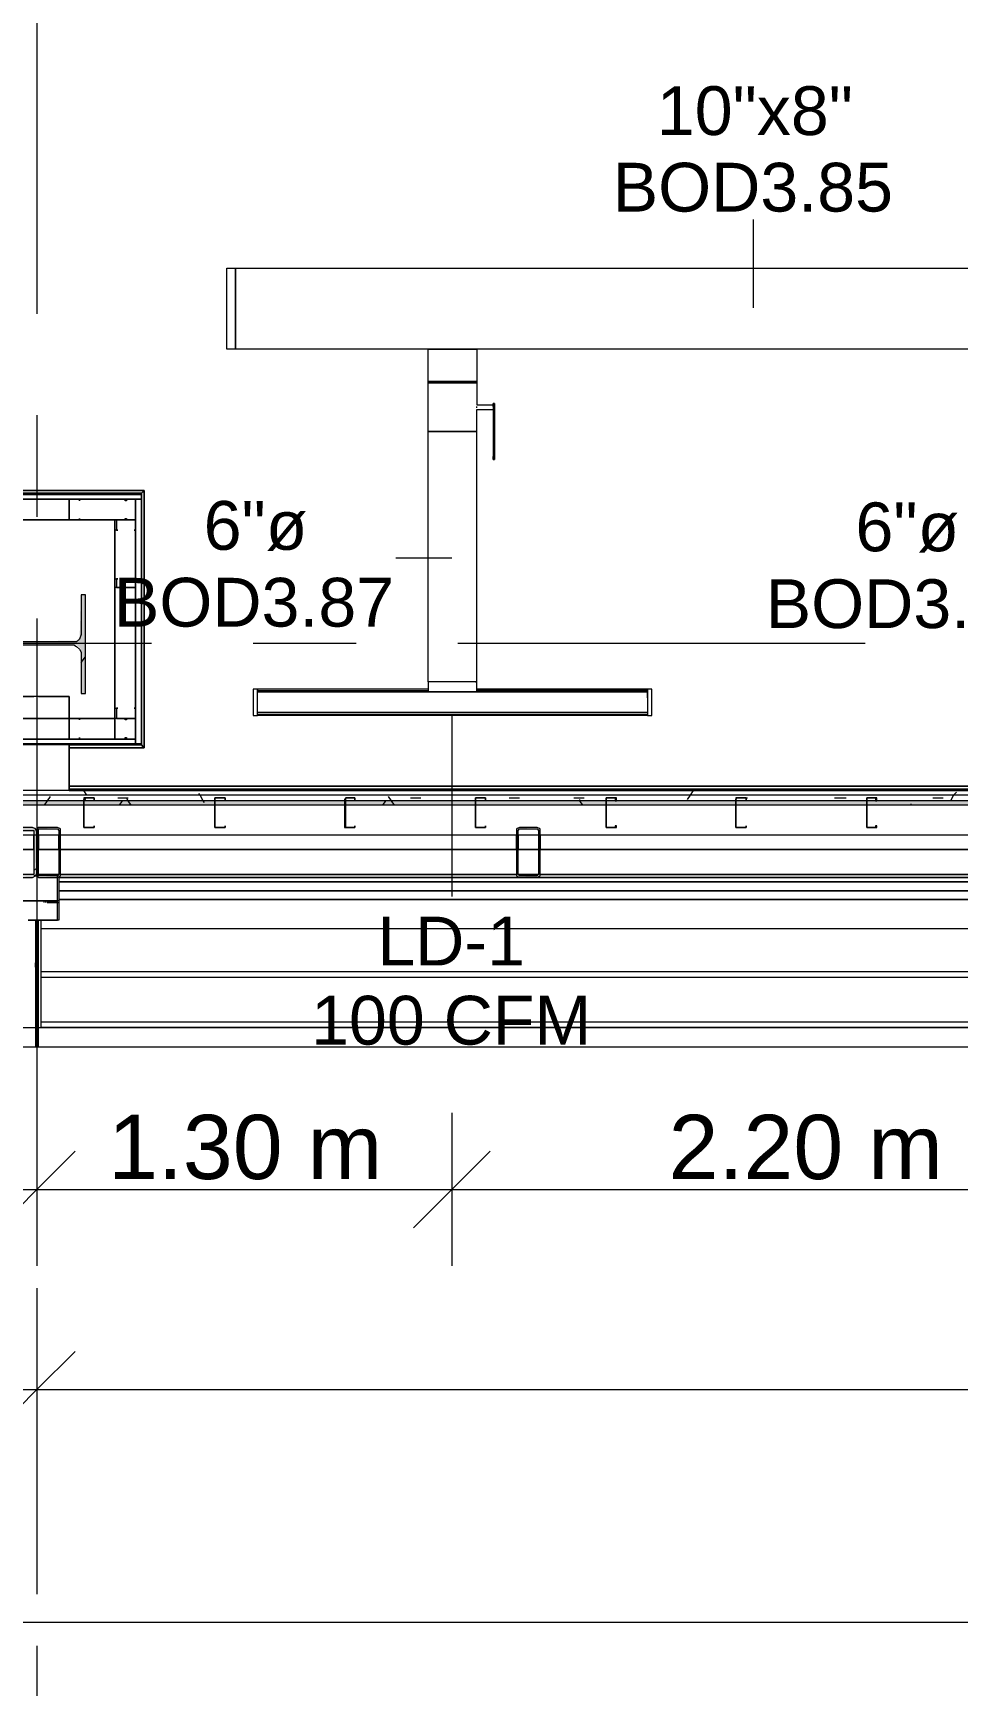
# Model space of a CAD drawing. Header units: metres. Extents: x -2 to 237, y -8 to 52.
# Drawn here: x 44.4 to 47.28, y 7.37 to 12.54 of the extents above; entities that cross this region are included whole.
import ezdxf

# ---------------------------------------------------------------- set-up
doc = ezdxf.new("R2010")
doc.units = ezdxf.units.M
doc.layers.add('HVAC - Ductos', color=5, linetype='Continuous', lineweight=0)
doc.layers.add('PDF3_Text', color=7, linetype='Continuous', lineweight=0)
doc.layers.add('PDF3_Geometry', color=7, linetype='Continuous', lineweight=0, true_color=0xaaaaaa)
doc.layers.add('PDF3_Solid Fills', color=7, linetype='Continuous', lineweight=0, true_color=0xffffff)
doc.styles.add('PDF Helvetica', font='')
doc.styles.get('PDF Helvetica').set_extended_font_data('Helvetica')

msp = doc.modelspace()

# ---------------------------------------------------------------- hatches: boundary and pattern name
at = {"layer": 'PDF3_Solid Fills', "lineweight": 0, "transparency": 33554559}
for points in [[(44.5461, 10.7947), (44.5415, 10.6618), (44.5323, 10.6526), (44.2802, 10.648), (44.2802, 10.6526), (44.2756, 10.6572), (44.2711, 10.6572), (44.2711, 10.6709), (44.2665, 10.6709), (44.2665, 10.7947), (44.2527, 10.7947), (44.2527, 10.4876), (44.2665, 10.4876), (44.2665, 10.6206), (44.2711, 10.6297), (44.2802, 10.6388), (44.5323, 10.6388), (44.5461, 10.6252), (44.5461, 10.4876), (44.5598, 10.4876), (44.5598, 10.7947)], [(44.3444, 9.9193), (44.3943, 9.9147), (44.3948, 9.9147), (44.3948, 9.9193), (44.404, 9.9238), (44.4085, 10.0653), (44.4085, 10.066), (44.404, 10.0706), (44.3352, 10.0706), (44.3306, 10.0614), (44.3306, 9.9284), (44.3352, 9.933), (44.3398, 10.0614), (44.3994, 10.0614), (44.3994, 9.9238), (44.3398, 9.9284), (44.3352, 9.9284), (44.3352, 9.9193)]]:
    msp.add_hatch(color=256, dxfattribs=at).paths.add_polyline_path(points)
h = msp.add_hatch(color=256, dxfattribs=at)
h.paths.add_polyline_path([(7.6086, 10.1393), (7.6086, 10.153), (7.0265, 10.153), (7.0265, 10.1393)])
h.paths.add_polyline_path([(57.9571, 10.153), (57.9571, 10.1393), (58.6858, 10.1393), (58.6858, 10.153)])
h.paths.add_polyline_path([(57.1457, 10.153), (57.1457, 10.1393), (57.9525, 10.1393), (57.9525, 10.153)])
h.paths.add_polyline_path([(55.1153, 10.153), (55.1153, 10.1393), (57.1412, 10.1393), (57.1412, 10.153)])
h.paths.add_polyline_path([(53.0849, 10.153), (53.0849, 10.1393), (55.1107, 10.1393), (55.1107, 10.153)])
h.paths.add_polyline_path([(52.2736, 10.153), (52.2736, 10.1393), (53.0803, 10.1393), (53.0803, 10.153)])
h.paths.add_polyline_path([(50.2432, 10.153), (50.2432, 10.1393), (52.2691, 10.1393), (52.2691, 10.153)])
h.paths.add_polyline_path([(47.4015, 10.153), (47.4015, 10.1393), (50.2386, 10.1393), (50.2386, 10.153)])
h.paths.add_polyline_path([(45.3711, 10.153), (45.3711, 10.1393), (47.3969, 10.1393), (47.3969, 10.153)])
h.paths.add_polyline_path([(42.5294, 10.153), (42.5294, 10.1393), (45.3665, 10.1393), (45.3665, 10.153)])
h.paths.add_polyline_path([(40.4989, 10.153), (40.4989, 10.1393), (42.5248, 10.1393), (42.5248, 10.153)])
h.paths.add_polyline_path([(39.6877, 10.153), (39.6877, 10.1393), (40.4943, 10.1393), (40.4943, 10.153)])
h.paths.add_polyline_path([(37.6572, 10.153), (37.6572, 10.1393), (39.6831, 10.1393), (39.6831, 10.153)])
h.paths.add_polyline_path([(35.6268, 10.153), (35.6268, 10.1393), (37.6527, 10.1393), (37.6527, 10.153)])
h.paths.add_polyline_path([(34.8155, 10.153), (34.8155, 10.1393), (35.6222, 10.1393), (35.6222, 10.153)])
h.paths.add_polyline_path([(32.7851, 10.153), (32.7851, 10.1393), (34.8109, 10.1393), (34.8109, 10.153)])
h.paths.add_polyline_path([(30.7546, 10.153), (30.7546, 10.1393), (32.7805, 10.1393), (32.7805, 10.153)])
h.paths.add_polyline_path([(29.9434, 10.153), (29.9434, 10.1393), (30.75, 10.1393), (30.75, 10.153)])
h.paths.add_polyline_path([(27.913, 10.153), (27.913, 10.1393), (29.9388, 10.1393), (29.9388, 10.153)])
h.paths.add_polyline_path([(25.0712, 10.153), (25.0712, 10.1393), (27.9084, 10.1393), (27.9084, 10.153)])
h.paths.add_polyline_path([(23.0408, 10.153), (23.0408, 10.1393), (25.0666, 10.1393), (25.0666, 10.153)])
h.paths.add_polyline_path([(20.1991, 10.153), (20.1991, 10.1393), (23.0362, 10.1393), (23.0362, 10.153)])
h.paths.add_polyline_path([(18.1687, 10.153), (18.1687, 10.1393), (20.1945, 10.1393), (20.1945, 10.153)])
h.paths.add_polyline_path([(17.3574, 10.153), (17.3574, 10.1393), (18.1641, 10.1393), (18.1641, 10.153)])
h.paths.add_polyline_path([(15.327, 10.153), (15.327, 10.1393), (17.3528, 10.1393), (17.3528, 10.153)])
h.paths.add_polyline_path([(13.2966, 10.153), (13.2966, 10.1393), (15.3224, 10.1393), (15.3224, 10.153)])
h.paths.add_polyline_path([(12.4853, 10.153), (12.4853, 10.1393), (13.292, 10.1393), (13.292, 10.153)])
h.paths.add_polyline_path([(10.4548, 10.153), (10.4548, 10.1393), (12.4807, 10.1393), (12.4807, 10.153)])
h.paths.add_polyline_path([(8.4244, 10.153), (8.4244, 10.1393), (10.4502, 10.1393), (10.4502, 10.153)])
h.paths.add_polyline_path([(7.6131, 10.153), (7.6131, 10.1393), (8.4198, 10.1393), (8.4198, 10.153)])
h = msp.add_hatch(color=256, dxfattribs=at)
h.paths.add_polyline_path([(44.4131, 10.066), (44.4727, 10.0706), (44.4086, 10.0706), (44.4086, 9.9193)])
h.paths.add_polyline_path([(44.4177, 9.9193), (44.4722, 9.9147), (44.4727, 9.9147), (44.4727, 9.9193)])
h.paths.add_polyline_path([(44.4773, 9.9193), (44.4818, 10.0706), (44.4773, 10.0706)])
h = msp.add_hatch(color=256, dxfattribs=at)
h.paths.add_polyline_path([(45.9073, 10.066), (45.9669, 10.0706), (45.9027, 10.0706), (45.9027, 9.9193), (45.9119, 9.9238), (45.9073, 9.9238)])
h.paths.add_polyline_path([(45.9119, 9.9193), (45.9664, 9.9147), (45.9669, 9.9147), (45.9669, 9.9193)])
h.paths.add_polyline_path([(45.9714, 9.9193), (45.976, 10.0706), (45.9714, 10.0706)])

# ---------------------------------------------------------------- linework, layer by layer
at = {"layer": 'HVAC - Ductos', "lineweight": 0}
for points in [[(46.6406, 11.6885), (46.6406, 11.9635)], [(45.7744, 10.5243), (45.779, 10.5243), (45.779, 11.3034), (45.7744, 11.3034), (45.7698, 11.3034), (45.756, 11.3034), (45.7423, 11.3034), (45.724, 11.3034), (45.701, 11.3034), (45.6827, 11.3034), (45.6644, 11.3034), (45.6506, 11.3034), (45.6369, 11.3034), (45.6277, 11.3034), (45.6277, 11.4547), (45.6277, 11.4593), (45.6277, 11.5602), (45.6369, 11.5602), (45.6506, 11.5602), (45.6644, 11.5602), (45.6827, 11.5602), (45.701, 11.5602), (45.724, 11.5602), (45.7423, 11.5602), (45.756, 11.5602), (45.7698, 11.5602), (45.7744, 11.5602), (45.779, 11.5602), (45.779, 11.4593), (45.779, 11.4547), (45.779, 11.386), (45.8294, 11.386), (45.8294, 11.3814), (45.8294, 11.386), (45.8294, 11.3905), (45.8294, 11.386), (45.8294, 11.3814), (45.8294, 11.2255)], [(45.834, 11.3905), (45.8294, 11.3905)], [(45.834, 11.3814), (45.834, 11.386), (45.834, 11.3905), (45.834, 11.386), (45.834, 11.3814), (45.834, 11.2255)], [(45.779, 10.5243), (45.7744, 10.5243), (45.7698, 10.5243), (45.756, 10.5243), (45.7423, 10.5243), (45.724, 10.5243), (45.701, 10.5243), (45.6827, 10.5243), (45.6644, 10.5243), (45.6506, 10.5243), (45.6369, 10.5243), (45.6277, 10.5243), (45.6277, 11.3034), (45.6369, 11.3034), (45.6506, 11.3034), (45.6644, 11.3034), (45.6827, 11.3034), (45.701, 11.3034), (45.724, 11.3034), (45.7423, 11.3034), (45.756, 11.3034), (45.7698, 11.3034), (45.7744, 11.3034), (45.779, 11.3034), (45.779, 11.3722), (45.8294, 11.3722)], [(45.779, 11.3768), (45.779, 11.3814)], [(45.8294, 11.2164), (45.834, 11.2164)], [(45.701, 10.9093), (45.5269, 10.9093)], [(45.0961, 10.4738), (45.0961, 10.4784), (45.0961, 10.483), (45.0961, 10.5014), (45.0961, 10.4968), (45.6277, 10.4968)], [(45.6277, 10.5014), (45.0961, 10.5014)], [(45.0961, 10.4784), (45.0961, 10.483), (45.0961, 10.4876)], [(46.3106, 10.4738), (46.3106, 10.4784), (46.3106, 10.483), (46.3106, 10.5014), (46.3106, 10.4968), (45.779, 10.4968)], [(46.3106, 10.5014), (45.779, 10.5014)], [(46.3106, 10.4876), (46.3106, 10.483), (46.3106, 10.4784)], [(46.3106, 10.451), (46.3106, 10.4418), (46.3106, 10.4234), (46.3106, 10.4188), (45.0961, 10.4188), (45.0961, 10.4234), (45.0961, 10.4418), (45.0961, 10.451)], [(45.0961, 10.4372), (45.0961, 10.4418), (45.0961, 10.4464)], [(45.0961, 10.4234), (46.3106, 10.4234)], [(45.701, 10.4188), (45.701, 9.8551)], [(46.3106, 10.4464), (46.3106, 10.4418), (46.3106, 10.4372)]]:
    msp.add_lwpolyline(points, dxfattribs=at)
for points in [[(45.0273, 11.8122), (45.0273, 11.5602), (44.9998, 11.5602), (44.9998, 11.8122)], [(45.0273, 11.8122), (49.1203, 11.8122), (49.1203, 11.5602), (45.0273, 11.5602)], [(45.779, 11.4593), (45.7744, 11.4593), (45.7698, 11.4593), (45.756, 11.4593), (45.7423, 11.4593), (45.724, 11.4593), (45.701, 11.4593), (45.6827, 11.4593), (45.6644, 11.4593), (45.6506, 11.4593), (45.6369, 11.4593), (45.6277, 11.4593), (45.6369, 11.4593), (45.6506, 11.4593), (45.6644, 11.4593), (45.6827, 11.4593), (45.701, 11.4593), (45.724, 11.4593), (45.7423, 11.4593), (45.756, 11.4593), (45.7698, 11.4593), (45.7744, 11.4593)], [(45.701, 11.4593), (45.724, 11.4593), (45.7423, 11.4593), (45.756, 11.4593), (45.7698, 11.4593), (45.7744, 11.4593), (45.779, 11.4593), (45.7744, 11.4593), (45.7698, 11.4593), (45.756, 11.4593), (45.7423, 11.4593), (45.724, 11.4593), (45.701, 11.4593), (45.6827, 11.4593), (45.6644, 11.4593), (45.6506, 11.4593), (45.6369, 11.4593), (45.6277, 11.4593), (45.6369, 11.4593), (45.6506, 11.4593), (45.6644, 11.4593), (45.6827, 11.4593)], [(45.779, 11.4547), (45.7744, 11.4547), (45.7698, 11.4547), (45.756, 11.4547), (45.7423, 11.4547), (45.724, 11.4547), (45.701, 11.4547), (45.6827, 11.4547), (45.6644, 11.4547), (45.6506, 11.4547), (45.6369, 11.4547), (45.6277, 11.4547), (45.6369, 11.4547), (45.6506, 11.4547), (45.6644, 11.4547), (45.6827, 11.4547), (45.701, 11.4547), (45.724, 11.4547), (45.7423, 11.4547), (45.756, 11.4547), (45.7698, 11.4547), (45.7744, 11.4547)], [(45.6277, 11.4547), (45.6369, 11.4547), (45.6506, 11.4547), (45.6644, 11.4547), (45.6827, 11.4547), (45.701, 11.4547), (45.724, 11.4547), (45.7423, 11.4547), (45.756, 11.4547), (45.7698, 11.4547), (45.7744, 11.4547), (45.779, 11.4547), (45.7744, 11.4547), (45.7698, 11.4547), (45.756, 11.4547), (45.7423, 11.4547), (45.724, 11.4547), (45.701, 11.4547), (45.6827, 11.4547), (45.6644, 11.4547), (45.6506, 11.4547), (45.6369, 11.4547)], [(45.8294, 11.2255), (45.8294, 11.2209), (45.8294, 11.2164), (45.8294, 11.2209)], [(45.834, 11.2255), (45.834, 11.2209), (45.834, 11.2164), (45.834, 11.2209)], [(45.701, 10.4922), (45.7194, 10.4922), (45.7377, 10.4922), (45.756, 10.4922), (45.7652, 10.4922), (45.7744, 10.4922), (45.779, 10.4922), (45.779, 10.5243), (45.7744, 10.5243), (45.7652, 10.5243), (45.756, 10.5243), (45.7377, 10.5243), (45.7194, 10.5243), (45.701, 10.5243), (45.6827, 10.5243), (45.6644, 10.5243), (45.6506, 10.5243), (45.6369, 10.5243), (45.6323, 10.5243), (45.6277, 10.5243), (45.6277, 10.4922), (45.6323, 10.4922), (45.6369, 10.4922), (45.6506, 10.4922), (45.6644, 10.4922), (45.6827, 10.4922)], [(45.0823, 10.4188), (45.0961, 10.4188), (45.0961, 10.5014), (45.0823, 10.5014)], [(45.0961, 10.4922), (46.3106, 10.4922)], [(46.3106, 10.428), (45.0961, 10.428), (45.0961, 10.4922), (46.3106, 10.4922)], [(46.3244, 10.4188), (46.3244, 10.5014), (46.3106, 10.5014), (46.3106, 10.4188)]]:
    msp.add_lwpolyline(points, close=True, dxfattribs=at)
at = {"layer": 'HVAC - Ductos', "color": 252, "lineweight": 0, "true_color": 0x939598}
for points in [[(44.4086, 9.1814), (44.4086, 8.943), (44.4086, 8.7047)], [(45.701, 9.1814), (45.701, 8.943), (45.701, 8.7047)], [(44.5277, 9.0622), (44.4086, 8.943), (44.2894, 8.8238)], [(45.8202, 9.0622), (45.701, 8.943), (45.5819, 8.8238)], [(29.3934, 8.943), (31.8455, 8.943), (33.9126, 8.943), (35.2051, 8.943), (36.5205, 8.943), (38.716, 8.943), (40.9114, 8.943), (43.1711, 8.943), (44.4086, 8.943), (45.701, 8.943), (47.9011, 8.943), (50.0965, 8.943), (52.1774, 8.943), (53.6074, 8.943), (56.0183, 8.943)], [(44.4086, 8.558), (44.4086, 8.3196), (44.4086, 8.0814)], [(44.5277, 8.4388), (44.4086, 8.3196), (44.2894, 8.2005)], [(7.3656, 8.3196), (16.8074, 8.3196), (26.0062, 8.3196), (35.2051, 8.3196), (44.4086, 8.3196), (53.6074, 8.3196), (58.4429, 8.3196)], [(7.3656, 7.5955), (58.4429, 7.5955)]]:
    msp.add_lwpolyline(points, dxfattribs=at)
at = {"layer": 'PDF3_Geometry', "lineweight": 0}
for points in [[(44.8348, 23.9902), (44.8348, 23.9857), (45.261, 23.9857), (45.3756, 23.9857), (45.3756, 24.1094), (44.8348, 24.1094), (44.8348, 34.0599), (45.3206, 34.0599), (45.3206, 34.1699), (58.6399, 34.1699), (58.6399, 24.0086), (57.0037, 24.0086), (57.0037, 23.9902), (58.6399, 23.9902), (58.6399, 22.5006), (57.5812, 22.5006), (57.5812, 22.4869), (58.6399, 22.4869), (58.6399, 10.1851), (7.0265, 10.1851)], [(58.6537, 22.4869), (58.6537, 10.1851), (58.6537, 10.1714), (7.0265, 10.1714)], [(44.4086, 12.9443), (44.4086, 11.6701)], [(7.0265, 10.0476), (58.7775, 10.0476), (58.7775, 10.0706), (58.7775, 10.1393), (58.7775, 10.1851), (58.7775, 10.4784), (58.7775, 10.8818), (58.7775, 11.2897), (58.7775, 11.693)], [(44.4086, 11.3539), (44.4086, 11.0376)], [(44.0877, 11.111), (44.734, 11.111), (44.0877, 11.111), (44.734, 11.111), (44.7386, 11.1155), (44.734, 11.111), (44.734, 11.0284), (44.734, 10.3272), (44.734, 11.111), (44.734, 10.3272), (44.7386, 10.3226), (44.7431, 10.3226), (44.7431, 10.318), (44.7431, 10.3226), (44.7386, 10.3226), (44.734, 10.3272), (44.734, 11.111), (44.734, 10.3272), (44.0877, 10.3272)], [(44.0877, 11.111), (44.734, 11.111), (44.0877, 11.111)], [(44.0877, 11.111), (44.734, 11.111), (44.734, 11.1064), (44.0877, 11.1064)], [(44.0877, 11.111), (44.734, 11.111), (44.0877, 11.111)], [(44.0877, 11.0926), (44.734, 11.0926), (44.734, 11.1064), (44.0877, 11.1064)], [(44.734, 11.111), (44.734, 10.3272), (44.734, 11.111)], [(44.734, 11.111), (44.734, 10.3272), (44.734, 11.111)], [(44.734, 10.3272), (44.734, 11.1064), (44.734, 10.3272)], [(44.4086, 10.7214), (44.4086, 9.2684)], [(44.766, 10.6434), (43.4964, 10.6434)], [(45.4032, 10.6434), (45.0823, 10.6434)], [(46.989, 10.6434), (45.7194, 10.6434)], [(44.5461, 10.5838), (44.5598, 10.6022)], [(44.4269, 10.4784), (44.4223, 10.4784), (44.4177, 10.4784), (44.4131, 10.4784), (44.4177, 10.4784), (44.4223, 10.4784), (44.4269, 10.4784), (44.5094, 10.4784), (44.3031, 10.4784), (44.3856, 10.4784), (44.3902, 10.4784), (44.3948, 10.4784), (44.3994, 10.4784), (44.3948, 10.4784), (44.3902, 10.4784), (44.3856, 10.4784)], [(44.5094, 10.4097), (44.5094, 10.4784), (44.5094, 10.4097)], [(44.0877, 10.3318), (44.7156, 10.3318), (44.7156, 10.3456), (44.0877, 10.3456)], [(44.0877, 10.3318), (44.734, 10.3318), (44.734, 10.3272), (44.5094, 10.3272), (44.734, 10.3272), (44.7386, 10.3226), (44.734, 10.3272), (44.5094, 10.3272), (44.734, 10.3272), (44.6515, 10.3272), (44.0877, 10.3272)], [(44.734, 10.3272), (44.5094, 10.3272)], [(44.5094, 10.3272), (44.734, 10.3272)], [(45.3665, 10.153), (44.9631, 10.153), (44.5552, 10.153), (44.1519, 10.153), (43.744, 10.153), (43.3406, 10.153), (42.9327, 10.153), (42.5294, 10.153)], [(44.5094, 10.1851), (53.5065, 10.1851)], [(53.5065, 10.1851), (44.5094, 10.1851)], [(44.5094, 10.1851), (53.5065, 10.1851)], [(44.5094, 10.1851), (53.5065, 10.1851)], [(47.3969, 10.153), (46.9936, 10.153), (46.5856, 10.153), (46.1823, 10.153), (45.7744, 10.153), (45.3711, 10.153)], [(45.3665, 10.1393), (44.9631, 10.1393), (44.5552, 10.1393), (44.1519, 10.1393), (43.744, 10.1393), (43.3406, 10.1393), (42.9327, 10.1393), (42.5294, 10.1393)], [(47.3969, 10.1393), (46.9936, 10.1393), (46.5856, 10.1393), (46.1823, 10.1393), (45.7744, 10.1393), (45.3711, 10.1393)], [(44.3994, 10.0018), (44.3994, 10.0476)], [(44.4131, 10.0476), (44.4131, 10.0018)], [(44.4773, 10.0018), (44.4773, 10.0476)], [(44.4818, 10.0018), (44.4818, 10.0476)], [(45.9027, 10.0018), (45.9027, 10.0476)], [(45.9073, 10.0476), (45.9073, 10.0018)], [(45.9714, 10.0476), (45.9714, 10.0018), (45.976, 10.0064)], [(45.976, 10.0476), (45.976, 10.0018)], [(44.4773, 10.0155), (44.4818, 10.0201)], [(44.3994, 9.9376), (44.4086, 9.9422), (44.4131, 9.9468)], [(44.4773, 9.9193), (44.4773, 9.9147), (44.4773, 9.8459), (44.4773, 9.8414), (44.4773, 9.8368), (44.4773, 9.8322), (44.4773, 9.7864), (44.4773, 9.7818), (44.436, 9.7818), (44.4406, 9.7818), (44.436, 9.7818), (44.381, 9.7818)], [(44.381, 9.7818), (44.4314, 9.7818), (44.4406, 9.7818), (44.436, 9.7818), (44.4727, 9.7818), (44.4727, 9.7864), (44.4727, 9.8322), (44.4727, 9.8368), (44.4727, 9.8414), (44.4727, 9.8459), (44.4727, 9.9147), (44.4727, 9.9193)], [(44.3994, 9.9193), (44.4131, 9.9193), (44.3994, 9.9193)], [(44.3994, 9.9193), (44.4131, 9.9193), (44.3994, 9.9193)], [(45.9027, 9.9284), (45.9073, 9.933)], [(44.4773, 9.8414), (44.3398, 9.8414), (44.4727, 9.8414)], [(44.4314, 9.8368), (44.4314, 9.8414)], [(45.9027, 9.8459), (45.976, 9.8459)], [(44.4727, 9.8368), (44.4406, 9.8368), (44.4773, 9.8368)], [(38.2714, 9.4472), (41.3469, 9.4472), (41.3423, 9.4472), (44.4131, 9.4472), (44.404, 9.4472), (47.4748, 9.4472), (47.4702, 9.4472), (50.5411, 9.4472), (50.5365, 9.4472), (53.6074, 9.4472), (53.6074, 9.7818), (53.5937, 9.7818), (53.5982, 9.7818), (53.5845, 9.7818), (53.6349, 9.7818), (53.6257, 9.7818), (53.6349, 9.7818), (53.6212, 9.7818), (53.6074, 9.7818), (53.6074, 9.4472), (55.9129, 9.4472)], [(41.3469, 9.4472), (41.3423, 9.4472), (41.3423, 9.4334), (41.3423, 9.4151), (41.3423, 9.406), (41.3423, 9.3922), (41.3423, 9.3876), (44.4131, 9.3876), (44.4131, 9.3922), (44.4131, 9.406), (44.4131, 9.4151), (44.4131, 9.4334), (44.4131, 9.4472), (44.4131, 9.7818), (44.404, 9.7818), (44.404, 9.4472)], [(44.4086, 9.7818), (44.4223, 9.7818), (44.436, 9.7818), (44.4269, 9.7818), (44.4314, 9.7818), (44.381, 9.7818), (44.3948, 9.7818), (44.404, 9.7818)], [(47.4611, 9.4472), (44.4223, 9.4472), (44.4223, 9.7818), (44.4314, 9.7818), (44.4269, 9.7818), (44.436, 9.7818), (44.381, 9.7818), (44.3948, 9.7818), (44.404, 9.7818), (44.4131, 9.7818), (44.4086, 9.7818), (44.4177, 9.7818)], [(47.4611, 9.7543), (44.4223, 9.7543)], [(44.404, 9.6351), (44.404, 9.6488)], [(44.4223, 9.6214), (47.4611, 9.6214)], [(47.4611, 9.603), (44.4223, 9.603)], [(44.4131, 9.4472), (44.404, 9.4472), (44.404, 9.4334), (44.404, 9.4151), (44.404, 9.406), (44.404, 9.3922), (44.404, 9.3876), (47.4748, 9.3876)], [(44.4223, 9.4655), (47.4611, 9.4655)], [(44.3948, 9.3876), (44.404, 9.3876)], [(44.4131, 9.3876), (44.4223, 9.3876)], [(44.4086, 9.2684), (44.4086, 8.7918)]]:
    msp.add_lwpolyline(points, dxfattribs=at)
for points in [[(44.0785, 10.318), (44.0785, 11.1201), (44.0785, 11.1155), (44.0785, 11.1201), (44.7431, 11.1201), (44.7431, 10.318), (44.7431, 11.1201), (44.0785, 11.1201), (44.7431, 11.1201), (44.7431, 11.1155), (44.7386, 11.1155), (44.734, 11.111), (44.0877, 11.111), (44.734, 11.111), (44.7386, 11.1155), (44.7431, 11.1155), (44.7431, 11.1201), (44.0785, 11.1201), (44.0785, 10.318), (44.3031, 10.318)], [(44.7156, 11.0284), (44.6515, 11.0284), (44.6515, 10.4097), (44.6515, 11.0284), (44.7156, 11.0284), (44.7156, 11.0926), (44.106, 11.0926), (44.106, 11.0284), (44.1656, 11.0284), (44.6515, 11.0284), (44.1656, 11.0284), (44.1656, 10.4097), (44.106, 10.4097), (44.1656, 10.4097), (44.1656, 11.0284), (44.106, 11.0284), (44.106, 10.4097), (44.106, 10.3456), (44.6515, 10.3456), (44.7156, 10.3456)], [(44.7431, 11.1201), (44.7431, 11.1155), (44.7431, 11.1201), (44.7431, 10.318), (44.5094, 10.318), (44.7431, 10.318), (44.7431, 10.3226), (44.7431, 10.318), (44.5094, 10.318), (44.7431, 10.318)], [(44.514, 11.0284), (44.5094, 11.0284), (44.5094, 11.033), (44.5094, 11.0926), (44.514, 11.0926), (44.5415, 11.0926), (44.5415, 11.088), (44.5415, 11.0926), (44.514, 11.0926), (44.5094, 11.0926), (44.5094, 11.033), (44.5094, 11.0284), (44.514, 11.0284), (44.5415, 11.0284)], [(44.7156, 11.0926), (44.7156, 11.088), (44.7156, 11.033), (44.7156, 11.0284), (44.6836, 11.0284), (44.6836, 11.033), (44.6881, 11.033), (44.6881, 11.0284), (44.7156, 11.0284), (44.7156, 11.033), (44.7156, 11.088), (44.7156, 11.0926), (44.6881, 11.0926), (44.6881, 11.088), (44.6836, 11.088), (44.6836, 11.0926)], [(44.7156, 10.3318), (44.734, 10.3318), (44.734, 11.0926), (44.7156, 11.0926)], [(44.5415, 11.033), (44.5415, 11.0284)], [(44.6515, 11.0284), (44.656, 11.0284), (44.7156, 11.0284), (44.7156, 10.9964), (44.711, 10.9964), (44.7156, 10.9964), (44.7156, 11.0284), (44.656, 11.0284), (44.656, 10.9964), (44.6606, 10.9964), (44.6515, 10.9964)], [(44.7156, 10.8176), (44.656, 10.8176), (44.6515, 10.8176), (44.6515, 10.8451), (44.6606, 10.8451), (44.656, 10.8451), (44.656, 10.8176), (44.7156, 10.8176), (44.7156, 10.8451)], [(44.711, 10.8451), (44.7156, 10.8451)], [(44.5598, 10.4876), (44.5598, 10.7947), (44.5461, 10.7947), (44.5461, 10.6709), (44.5415, 10.6572), (44.5323, 10.648), (44.5231, 10.648), (44.2894, 10.648), (44.2802, 10.648), (44.2711, 10.6572), (44.2665, 10.6709), (44.2665, 10.7947), (44.2527, 10.7947), (44.2527, 10.4876), (44.2665, 10.4876), (44.2665, 10.616), (44.2711, 10.6252), (44.2802, 10.6343), (44.2894, 10.6388), (44.5231, 10.6388), (44.5323, 10.6343), (44.5415, 10.6252), (44.5461, 10.616), (44.5461, 10.4876)], [(44.6515, 10.3456), (44.6515, 10.4097), (44.1656, 10.4097), (44.6515, 10.4097)], [(44.514, 10.3456), (44.5094, 10.3456), (44.5094, 10.4051), (44.5094, 10.4097), (44.514, 10.4097), (44.5415, 10.4097), (44.5415, 10.4051), (44.5415, 10.4097), (44.514, 10.4097), (44.5094, 10.4097), (44.5094, 10.4051), (44.5094, 10.3456), (44.514, 10.3456), (44.5415, 10.3456)], [(44.7156, 10.4097), (44.656, 10.4097), (44.6515, 10.4097), (44.6515, 10.4418), (44.6606, 10.4418), (44.656, 10.4418), (44.656, 10.4097), (44.7156, 10.4097), (44.7156, 10.4418)], [(44.7156, 10.4097), (44.7156, 10.4051), (44.7156, 10.3456), (44.6836, 10.3456), (44.6836, 10.3501), (44.6881, 10.3501), (44.6881, 10.3456), (44.7156, 10.3456), (44.7156, 10.4051), (44.7156, 10.4097), (44.6881, 10.4097), (44.6881, 10.4051), (44.6836, 10.4051), (44.6836, 10.4097)], [(44.711, 10.4418), (44.7156, 10.4418)], [(44.5094, 10.1851), (44.5094, 10.3272)], [(44.734, 10.3272), (44.5094, 10.3272)], [(44.5415, 10.3501), (44.5415, 10.3456)], [(44.5094, 10.1988), (53.5065, 10.1988)], [(44.5094, 10.1988), (53.5065, 10.1988)], [(44.5094, 10.1897), (53.5065, 10.1897)], [(44.5094, 10.1897), (53.5065, 10.1897)], [(53.5065, 10.1851), (44.5094, 10.1851)], [(44.5873, 10.1622), (44.5598, 10.1622), (44.5552, 10.1622), (44.5552, 10.1576), (44.5552, 10.0706), (44.5598, 10.0706), (44.5873, 10.0706), (44.5873, 10.0751), (44.5873, 10.0706), (44.5598, 10.0706), (44.5552, 10.0706), (44.5552, 10.1576), (44.5598, 10.1576), (44.5598, 10.1622), (44.5873, 10.1622), (44.5873, 10.153)], [(44.9952, 10.1622), (44.9631, 10.1622), (44.9631, 10.1576), (44.9631, 10.0706), (44.9952, 10.0706), (44.9952, 10.0751), (44.9952, 10.0706), (44.9631, 10.0706), (44.9631, 10.1576), (44.9631, 10.1622), (44.9952, 10.1622), (44.9952, 10.153)], [(45.3986, 10.1622), (45.3711, 10.1622), (45.3665, 10.1576), (45.3665, 10.0706), (45.3711, 10.0706), (45.3986, 10.0706), (45.3986, 10.0751), (45.3986, 10.0706), (45.3711, 10.0706), (45.3711, 10.1576), (45.3711, 10.1622), (45.3986, 10.1622), (45.3986, 10.153)], [(45.8064, 10.1622), (45.7744, 10.1622), (45.7744, 10.1576), (45.7744, 10.0706), (45.8064, 10.0706), (45.8064, 10.0751), (45.8064, 10.0706), (45.7744, 10.0706), (45.7744, 10.1576), (45.7744, 10.1622), (45.8064, 10.1622), (45.8064, 10.153)], [(46.2144, 10.1622), (46.1823, 10.1622), (46.1823, 10.1576), (46.1823, 10.0706), (46.2144, 10.0706), (46.2144, 10.0751), (46.2098, 10.0751), (46.2098, 10.0706), (46.1823, 10.0706), (46.1823, 10.1576), (46.1823, 10.1622), (46.2098, 10.1622), (46.2098, 10.153), (46.2144, 10.153)], [(46.6178, 10.1622), (46.5902, 10.1622), (46.5856, 10.1622), (46.5856, 10.1576), (46.5856, 10.0706), (46.5902, 10.0706), (46.6178, 10.0706), (46.6178, 10.0751), (46.6178, 10.0706), (46.5902, 10.0706), (46.5856, 10.0706), (46.5856, 10.1576), (46.5902, 10.1622), (46.6178, 10.1622), (46.6178, 10.153)], [(47.0256, 10.1622), (46.9936, 10.1622), (46.9936, 10.1576), (46.9936, 10.0706), (47.0256, 10.0706), (47.0256, 10.0751), (47.0211, 10.0751), (47.0211, 10.0706), (46.9936, 10.0706), (46.9936, 10.1576), (46.9936, 10.1622), (47.0211, 10.1622), (47.0211, 10.153), (47.0256, 10.153)], [(44.3948, 10.0706), (44.3444, 10.0706), (44.3352, 10.066), (44.3306, 10.0568), (44.3306, 9.9284), (44.3352, 9.9193), (44.3444, 9.9147), (44.3948, 9.9147), (44.404, 9.9193), (44.4086, 9.9284), (44.4086, 10.0568), (44.404, 10.066)], [(44.3352, 10.0568), (44.3398, 10.0614), (44.3444, 10.0614), (44.3948, 10.0614), (44.3994, 10.0614), (44.3994, 10.0568), (44.3994, 9.9284), (44.3994, 9.9238), (44.3948, 9.9238), (44.3444, 9.9238), (44.3398, 9.9238), (44.3352, 9.9284)], [(44.4727, 10.0706), (44.4131, 10.0706), (44.4086, 10.066), (44.4086, 10.0614), (44.4086, 9.9238), (44.4086, 9.9193), (44.4131, 9.9147), (44.4727, 9.9147), (44.4818, 9.9193), (44.4818, 9.9238), (44.4818, 10.0614), (44.4818, 10.066)], [(44.4727, 10.066), (44.4773, 10.0614), (44.4773, 9.9238), (44.4727, 9.9193), (44.4131, 9.9193), (44.4131, 9.9238), (44.4131, 10.0614), (44.4131, 10.066)], [(45.976, 10.0614), (45.976, 10.066), (45.9669, 10.0706), (45.9119, 10.0706), (45.9027, 10.066), (45.9027, 10.0614), (45.9027, 9.9238), (45.9027, 9.9193), (45.9119, 9.9147), (45.9669, 9.9147), (45.976, 9.9193), (45.976, 9.9238)], [(45.9119, 10.066), (45.9669, 10.066), (45.9714, 10.0614), (45.9714, 9.9238), (45.9669, 9.9193), (45.9119, 9.9193), (45.9073, 9.9238), (45.9073, 10.0614)], [(44.3352, 10.0018), (44.3994, 10.0018)], [(44.4773, 10.0018), (44.4131, 10.0018)], [(45.9027, 10.0018), (44.4818, 10.0018)], [(45.9394, 10.0018), (45.9714, 10.0018), (45.9394, 10.0018), (45.9073, 10.0018)], [(45.976, 10.0018), (47.4336, 10.0018)], [(44.3994, 9.9193), (44.4131, 9.9193)], [(44.4773, 9.9238), (44.4086, 9.9238)], [(45.9394, 9.9147), (44.4773, 9.9147)], [(45.9394, 9.901), (44.4773, 9.901)], [(45.9027, 9.9238), (44.4818, 9.9238)], [(45.9394, 9.9238), (45.9073, 9.9238)], [(45.9714, 9.9238), (45.9394, 9.9238)], [(47.4061, 9.9147), (45.9394, 9.9147)], [(47.4061, 9.901), (45.9394, 9.901)], [(47.4702, 9.9238), (47.4382, 9.9238), (45.976, 9.9238), (47.4382, 9.9238)], [(44.436, 9.8414), (44.436, 9.8368)], [(44.436, 9.8414), (44.436, 9.8368)], [(45.9394, 9.8734), (44.4773, 9.8734)], [(44.4773, 9.8459), (45.9394, 9.8459), (47.4061, 9.8459), (45.9394, 9.8459)], [(47.4061, 9.8734), (45.9394, 9.8734)], [(44.404, 9.7543), (44.4131, 9.7543)], [(44.4131, 9.6214), (44.404, 9.6214)], [(44.404, 9.603), (44.4131, 9.603)], [(44.4131, 9.4655), (44.404, 9.4655)]]:
    msp.add_lwpolyline(points, close=True, dxfattribs=at)
at = {"layer": 'PDF3_Geometry', "color": 254, "lineweight": 0, "true_color": 0xeaeaea}
for points in [[(44.4498, 10.1668), (44.4406, 10.153), (44.4314, 10.1393)], [(44.5644, 10.1714), (44.5552, 10.1851)], [(44.6606, 10.1622), (44.6927, 10.1622)], [(44.6744, 10.153), (44.6652, 10.1393)], [(44.7019, 10.1393), (44.6927, 10.153), (44.6881, 10.1622)], [(44.931, 10.1484), (44.9265, 10.153), (44.9173, 10.1714), (44.9127, 10.176)], [(44.9631, 10.1622), (44.9952, 10.1622)], [(45.4948, 10.153), (45.4856, 10.1393)], [(45.5223, 10.1393), (45.5132, 10.153), (45.504, 10.1668)], [(45.5727, 10.1622), (45.6048, 10.1622)], [(45.8798, 10.1622), (45.9119, 10.1622)], [(46.0814, 10.1622), (46.1136, 10.1622)], [(46.109, 10.1393), (46.0998, 10.153), (46.0998, 10.1576)], [(46.4528, 10.1851), (46.4436, 10.1714), (46.4344, 10.1576)], [(46.5902, 10.1622), (46.6223, 10.1622)], [(46.8928, 10.1622), (46.9294, 10.1622)], [(47.1998, 10.1622), (47.2319, 10.1622)], [(47.2732, 10.1806), (47.264, 10.1714), (47.2548, 10.153)], [(47.1311, 10.1438), (47.1311, 10.1393)]]:
    msp.add_lwpolyline(points, dxfattribs=at)
at = {"layer": 'PDF3_Geometry', "color": 252, "lineweight": 0, "true_color": 0x939598}
for points in [[(44.4086, 8.6359), (44.4086, 8.4755)], [(44.4086, 8.3151), (44.4086, 7.6826)], [(44.4086, 7.5222), (44.4086, 7.3663)]]:
    msp.add_lwpolyline(points, dxfattribs=at)

# ---------------------------------------------------------------- texts
at = {"layer": 'PDF3_Text', "lineweight": 0, "char_height": 0.15195, "attachment_point": 4, "style": 'PDF Helvetica'}
for s, insert in [('10"x8"', (46.3398, 12.3016)), ('BOD3.85', (46.2023, 12.0632)), ('6"ø', (44.928, 11.009)), ('6"ø', (46.9585, 11.0044)), ('BOD3.87', (44.6484, 10.7707)), ('BOD3.87', (46.679, 10.7661)), ('LD-1', (45.4689, 9.7165)), ('100 CFM', (45.2626, 9.469))]:
    msp.add_mtext(s, dxfattribs=dict(at, insert=insert))
at = {"layer": 'PDF3_Text', "color": 252, "lineweight": 0, "true_color": 0x939598, "char_height": 0.2001, "attachment_point": 4, "style": 'PDF Helvetica'}
for s, insert in [('1.30 m', (44.6301, 9.074)), ('2.20 m', (46.3764, 9.074))]:
    msp.add_mtext(s, dxfattribs=dict(at, insert=insert))

doc.saveas('drawing.dxf')
